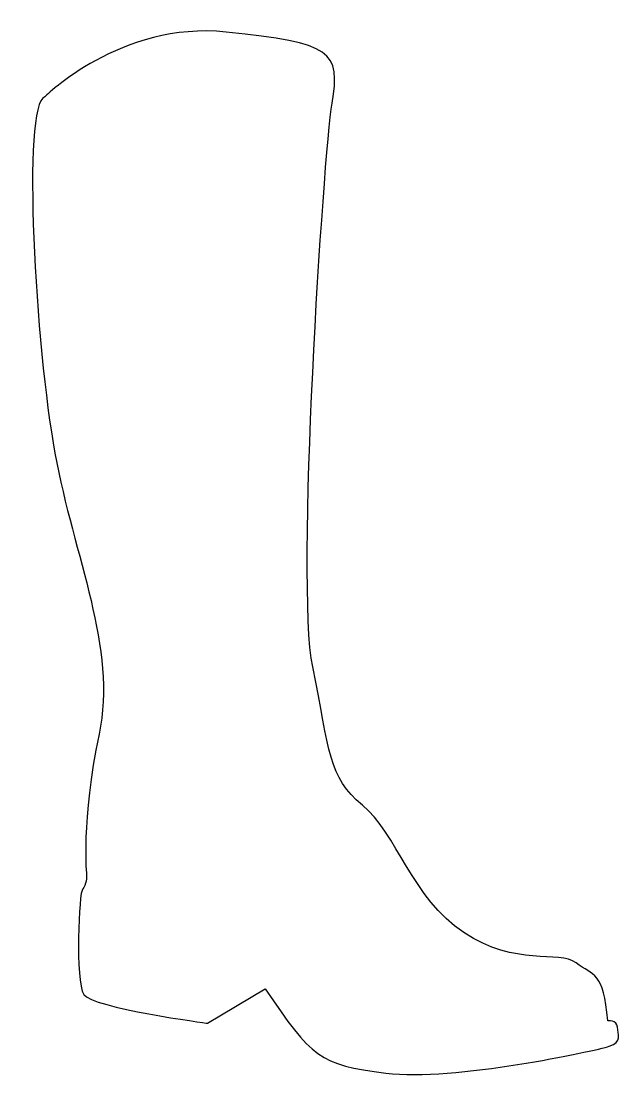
# Model space of a CAD drawing. Header units: centimetres. Extents: x -5.5 to 5.4, y -9.6 to 9.7.
import ezdxf

# ---------------------------------------------------------------- set-up
doc = ezdxf.new("R2010")
doc.units = ezdxf.units.CM
doc.header["$MEASUREMENT"] = 0
doc.layers.add('Camada 1', color=7, linetype='Continuous')

msp = doc.modelspace()

# ---------------------------------------------------------------- linework, layer by layer
at = {"layer": 'Camada 1'}
msp.add_open_spline([(-5.10811, 8.29766), (-5.10811, 8.29766), (-3.73259, 9.67318), (-1.80682, 9.4767), (-1.80682, 9.4767), (0.11879, 9.28011), (0.27598, 9.12293), (0.11879, 8.17974), (0.11879, 8.17974), (-0.03832, 7.23661), (-0.54928, -0.54482), (-0.2348, -2.07763), (-0.2348, -2.07763), (0.0795, -3.61026), (0.04026, -4.08182), (0.66904, -4.59279), (0.66904, -4.59279), (1.29782, -5.10378), (1.57299, -6.28271), (2.5162, -6.91157), (2.5162, -6.91157), (3.45936, -7.54043), (4.24533, -7.22595), (4.55968, -7.46174), (4.55968, -7.46174), (4.87408, -7.69751), (5.06215, -7.62353), (5.13422, -8.51436), (5.13422, -8.51436), (5.13422, -8.51436), (5.30456, -8.50132), (5.31117, -8.63234), (5.31117, -8.63234), (5.3176, -8.76336), (5.4093, -8.90089), (5.16041, -8.9795), (5.16041, -8.9795), (4.9116, -9.05811), (2.32199, -9.62574), (1.09924, -9.46853), (1.09924, -9.46853), (-0.12353, -9.31137), (-0.24577, -9.1891), (-1.10175, -7.93138), (-1.10175, -7.93138), (-1.10175, -7.93138), (-2.14984, -8.56027), (-2.14984, -8.56027), (-2.14984, -8.56027), (-2.14984, -8.56027), (-4.24584, -8.28082), (-4.40314, -8.03624), (-4.40314, -8.03624), (-4.56033, -7.79169), (-4.49043, -6.16714), (-4.42063, -6.11481), (-4.42063, -6.11481), (-4.35073, -6.0624), (-4.35073, -5.87026), (-4.35073, -5.87026), (-4.35073, -5.87026), (-4.35073, -5.87026), (-4.45551, -4.87458), (-4.12372, -3.30248), (-4.12372, -3.30248), (-3.79173, -1.73036), (-4.57778, -0.08844), (-4.92711, 1.81561), (-4.92711, 1.81561), (-5.27644, 3.7195), (-5.54039, 8.17977), (-5.10811, 8.29766)], degree=3, knots=[0, 0, 0, 0, 0.05263158, 0.05263158, 0.05263158, 0.05263158, 0.10526316, 0.10526316, 0.10526316, 0.10526316, 0.15789474, 0.15789474, 0.15789474, 0.15789474, 0.21052632, 0.21052632, 0.21052632, 0.21052632, 0.26315789, 0.26315789, 0.26315789, 0.26315789, 0.31578947, 0.31578947, 0.31578947, 0.31578947, 0.36842105, 0.36842105, 0.36842105, 0.36842105, 0.42105263, 0.42105263, 0.42105263, 0.42105263, 0.47368421, 0.47368421, 0.47368421, 0.47368421, 0.52631579, 0.52631579, 0.52631579, 0.52631579, 0.57894737, 0.57894737, 0.57894737, 0.57894737, 0.63157895, 0.63157895, 0.63157895, 0.63157895, 0.68421053, 0.68421053, 0.68421053, 0.68421053, 0.73684211, 0.73684211, 0.73684211, 0.73684211, 0.78947368, 0.78947368, 0.78947368, 0.78947368, 0.84210526, 0.84210526, 0.84210526, 0.84210526, 0.89473684, 0.89473684, 0.89473684, 0.89473684, 1, 1, 1, 1], dxfattribs=at)

doc.saveas('drawing.dxf')
